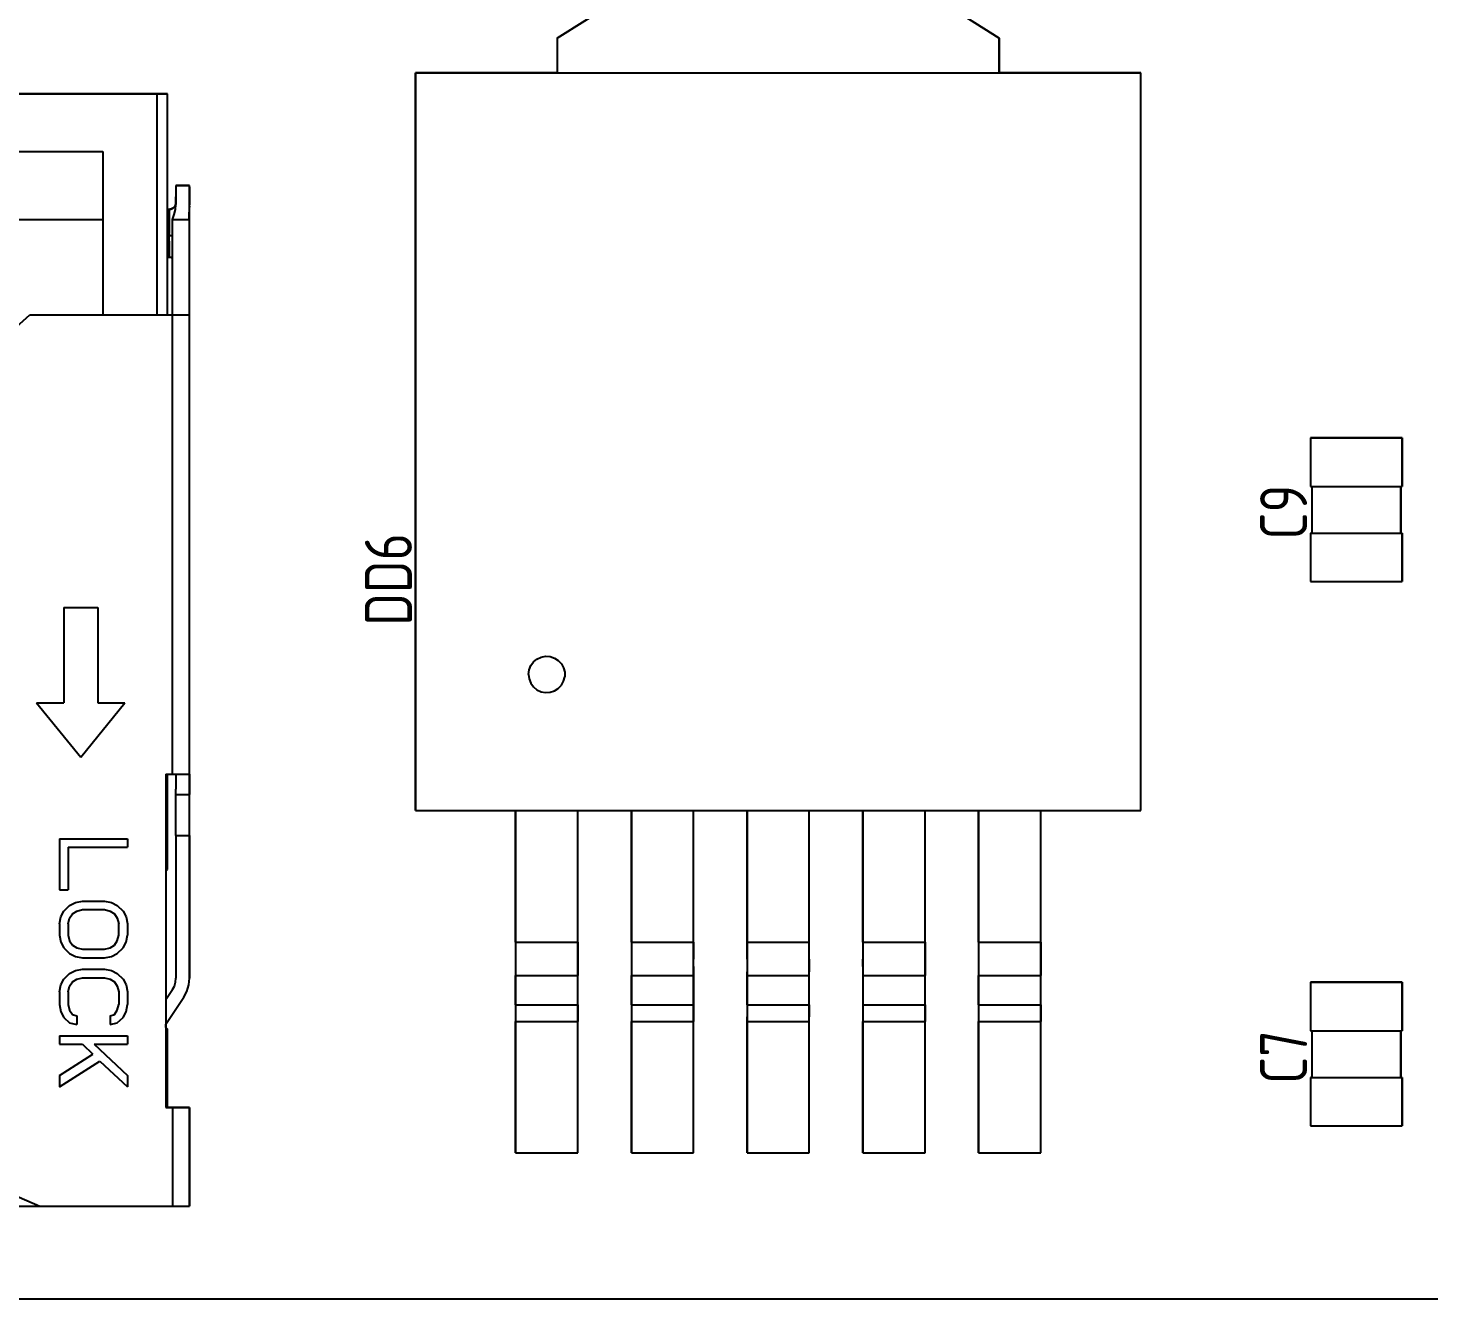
# Model space of a CAD drawing. Header units: inches. Extents: x 0 to 841, y -594 to 0.
# Drawn here: x 337.79 to 378.98, y -455.35 to -418 of the extents above; entities that cross this region are included whole.
import ezdxf

# ---------------------------------------------------------------- set-up
doc = ezdxf.new("R2010")
doc.units = ezdxf.units.IN
doc.header["$MEASUREMENT"] = 0
doc.styles.add('GOST type A0', font='GOST_A.TTF', dxfattribs={"height": 2.116667})

msp = doc.modelspace()

# ---------------------------------------------------------------- linework, layer by layer
at = {"color": 7, "true_color": 0xffffff}
for p, q in [((354.97, -417.276), (353.344, -418.292)), ((353.344, -418.292), (354.97, -417.276)), ((366.348, -418.292), (364.722, -417.276)), ((364.722, -417.276), (366.348, -418.292)), ((353.344, -418.292), (353.344, -419.308)), ((353.344, -418.292), (353.344, -419.308)), ((366.348, -419.308), (366.348, -418.292)), ((366.348, -418.292), (366.348, -419.308)), ((353.344, -419.308), (349.178, -419.308)), ((349.178, -419.308), (349.178, -441)), ((349.178, -441), (349.178, -419.308)), ((349.178, -419.308), (370.514, -419.308)), ((370.514, -419.308), (366.348, -419.308)), ((370.514, -441), (370.514, -419.308)), ((370.514, -441), (370.514, -419.308)), ((341.886, -419.926), (336.886, -419.926)), ((336.886, -419.926), (341.586, -419.926)), ((341.586, -426.426), (341.586, -419.926)), ((341.586, -419.926), (341.886, -419.926)), ((341.886, -423.326), (341.886, -419.926)), ((341.886, -426.426), (341.886, -419.926)), ((336.886, -421.626), (339.986, -421.626)), ((339.986, -421.626), (339.986, -426.426)), ((342.536, -422.626), (342.136, -422.626)), ((342.136, -422.626), (342.136, -423.128)), ((342.136, -422.626), (342.136, -422.666)), ((342.136, -422.626), (342.536, -422.626)), ((342.136, -422.666), (342.136, -422.778)), ((342.536, -423.19), (342.536, -422.626)), ((342.536, -422.666), (342.536, -422.626)), ((342.536, -422.666), (342.536, -422.778)), ((342.136, -422.778), (342.136, -422.958)), ((342.136, -423.19), (342.136, -422.958)), ((342.536, -422.778), (342.536, -422.958)), ((342.536, -422.958), (342.536, -423.19)), ((341.956, -423.326), (341.886, -423.326)), ((341.886, -423.326), (341.936, -423.326)), ((341.936, -423.326), (341.936, -423.326)), ((341.936, -423.326), (341.936, -423.358)), ((341.936, -423.326), (341.946, -423.326)), ((341.936, -423.358), (341.936, -423.432)), ((341.936, -423.432), (341.936, -423.542)), ((341.946, -423.326), (341.956, -423.326)), ((341.958, -423.324), (341.956, -423.326)), ((341.956, -423.326), (341.958, -423.324)), ((341.97, -423.324), (341.958, -423.324)), ((341.958, -423.324), (341.96, -423.324)), ((341.96, -423.324), (341.97, -423.324)), ((341.978, -423.322), (341.97, -423.324)), ((341.97, -423.324), (341.978, -423.322)), ((341.982, -423.32), (341.978, -423.322)), ((341.978, -423.322), (341.982, -423.32)), ((341.986, -423.32), (341.982, -423.32)), ((341.982, -423.32), (341.986, -423.32)), ((342.002, -423.314), (341.986, -423.32)), ((341.986, -423.32), (342.002, -423.314)), ((342.018, -423.308), (342.002, -423.314)), ((342.002, -423.314), (342.018, -423.308)), ((342.024, -423.306), (342.018, -423.308)), ((342.018, -423.308), (342.024, -423.306)), ((342.028, -423.304), (342.024, -423.306)), ((342.024, -423.306), (342.028, -423.304)), ((342.042, -423.294), (342.028, -423.304)), ((342.028, -423.304), (342.042, -423.294)), ((342.036, -423.626), (342.082, -423.48)), ((342.056, -423.286), (342.042, -423.294)), ((342.042, -423.294), (342.056, -423.286)), ((342.06, -423.282), (342.056, -423.286)), ((342.056, -423.286), (342.06, -423.282)), ((342.066, -423.278), (342.06, -423.282)), ((342.06, -423.282), (342.066, -423.278)), ((342.088, -423.256), (342.066, -423.278)), ((342.066, -423.278), (342.078, -423.266)), ((342.078, -423.266), (342.088, -423.256)), ((342.082, -423.48), (342.12, -423.334)), ((342.092, -423.25), (342.088, -423.256)), ((342.088, -423.256), (342.092, -423.25)), ((342.096, -423.246), (342.092, -423.25)), ((342.092, -423.25), (342.096, -423.246)), ((342.106, -423.232), (342.096, -423.246)), ((342.096, -423.246), (342.106, -423.232)), ((342.112, -423.22), (342.106, -423.232)), ((342.106, -423.232), (342.112, -423.22)), ((342.116, -423.214), (342.112, -423.22)), ((342.112, -423.22), (342.116, -423.214)), ((342.118, -423.208), (342.116, -423.214)), ((342.116, -423.214), (342.118, -423.208)), ((342.126, -423.188), (342.118, -423.208)), ((342.118, -423.208), (342.126, -423.188)), ((342.12, -423.334), (342.136, -423.19)), ((342.13, -423.174), (342.126, -423.188)), ((342.126, -423.188), (342.13, -423.174)), ((342.132, -423.168), (342.13, -423.174)), ((342.13, -423.172), (342.132, -423.168)), ((342.13, -423.174), (342.13, -423.172)), ((342.134, -423.154), (342.132, -423.168)), ((342.132, -423.168), (342.134, -423.154)), ((342.136, -423.128), (342.134, -423.146)), ((342.134, -423.146), (342.136, -423.128)), ((342.134, -423.146), (342.134, -423.154)), ((342.134, -423.146), (342.134, -423.146)), ((342.134, -423.146), (342.134, -423.146)), ((342.134, -423.154), (342.134, -423.146)), ((342.136, -423.128), (342.136, -423.128)), ((342.136, -423.19), (342.136, -423.19)), ((342.526, -423.626), (342.528, -423.476)), ((342.528, -423.476), (342.534, -423.33)), ((342.534, -423.33), (342.536, -423.19)), ((342.534, -423.33), (342.536, -423.19)), ((342.536, -439.926), (342.534, -423.33)), ((342.536, -439.926), (342.536, -423.19)), ((342.536, -423.236), (342.536, -423.264)), ((342.536, -423.336), (342.536, -423.28)), ((335.986, -423.626), (339.986, -423.626)), ((341.936, -423.542), (341.936, -423.686)), ((341.936, -423.686), (341.936, -423.85)), ((341.936, -423.85), (341.936, -424.026)), ((342.036, -426.426), (342.036, -423.626)), ((342.036, -423.626), (342.526, -423.626)), ((342.526, -423.626), (342.526, -426.426)), ((341.886, -424.026), (341.936, -424.026)), ((341.936, -424.048), (341.936, -424.026)), ((341.936, -424.048), (341.936, -424.07)), ((341.936, -424.07), (341.936, -424.09)), ((341.936, -424.09), (341.984, -424.092)), ((341.936, -424.264), (341.936, -424.09)), ((341.936, -424.264), (341.936, -424.422)), ((341.984, -424.092), (342.028, -424.092)), ((341.984, -424.092), (341.984, -424.092)), ((342.028, -424.092), (342.036, -424.094)), ((342.028, -424.092), (342.028, -424.092)), ((341.886, -424.726), (341.936, -424.726)), ((341.936, -424.422), (341.936, -424.554)), ((341.936, -424.554), (341.936, -424.652)), ((341.936, -424.652), (341.936, -424.712)), ((341.936, -424.712), (341.936, -424.726)), ((341.936, -424.726), (341.946, -424.726)), ((341.946, -424.726), (341.956, -424.728)), ((341.956, -424.728), (341.958, -424.728)), ((341.958, -424.728), (341.96, -424.728)), ((341.96, -424.728), (341.97, -424.73)), ((341.97, -424.73), (341.978, -424.73)), ((341.978, -424.73), (341.982, -424.732)), ((341.982, -424.732), (341.986, -424.732)), ((341.986, -424.732), (342.002, -424.738)), ((342.002, -424.738), (342.018, -424.744)), ((342.018, -424.744), (342.024, -424.746)), ((342.024, -424.746), (342.028, -424.75)), ((342.028, -424.75), (342.036, -424.754)), ((335.836, -428.226), (337.836, -426.426)), ((337.836, -426.426), (342.036, -426.426)), ((342.036, -426.426), (342.17, -426.426)), ((342.036, -439.926), (342.036, -426.426)), ((342.17, -426.426), (342.48, -426.426)), ((342.17, -426.426), (342.296, -426.426)), ((342.296, -426.426), (342.402, -426.426)), ((342.402, -426.426), (342.48, -426.426)), ((342.48, -426.426), (342.526, -426.426)), ((378.192, -430.046), (375.5, -430.046)), ((375.5, -430.046), (375.5, -431.468)), ((375.5, -430.046), (378.192, -430.046)), ((375.5, -430.046), (375.5, -431.468)), ((378.192, -431.468), (378.192, -430.046)), ((378.192, -430.046), (378.192, -431.468)), ((375.5, -431.468), (375.538, -431.468)), ((375.5, -431.468), (378.192, -431.468)), ((375.538, -431.468), (375.538, -432.84)), ((375.538, -431.468), (375.538, -432.84)), ((378.154, -432.84), (378.154, -431.468)), ((378.154, -431.468), (378.192, -431.468)), ((378.154, -431.468), (378.154, -432.84)), ((375.538, -432.84), (375.5, -432.84)), ((375.5, -432.84), (375.5, -434.262)), ((375.5, -432.84), (378.192, -432.84)), ((375.5, -432.84), (375.5, -434.262)), ((378.192, -432.84), (378.154, -432.84)), ((378.192, -434.262), (378.192, -432.84)), ((378.192, -432.84), (378.192, -434.262)), ((375.5, -434.262), (378.192, -434.262)), ((375.5, -434.262), (378.192, -434.262)), ((338.836, -435.026), (339.836, -435.026)), ((338.836, -435.026), (338.836, -437.826)), ((339.836, -435.026), (339.836, -437.826)), ((352.57, -436.738), (352.65, -436.63)), ((352.65, -436.63), (352.752, -436.546)), ((352.752, -436.546), (352.874, -436.488)), ((352.874, -436.488), (353.004, -436.464)), ((353.004, -436.464), (353.138, -436.472)), ((353.138, -436.472), (353.266, -436.514)), ((353.266, -436.514), (353.378, -436.584)), ((353.378, -436.584), (353.47, -436.682)), ((353.47, -436.682), (353.534, -436.8)), ((352.506, -436.996), (352.522, -436.864)), ((352.506, -436.996), (352.522, -437.128)), ((352.522, -436.864), (352.57, -436.738)), ((353.534, -436.8), (353.568, -436.928)), ((353.534, -437.192), (353.568, -437.062)), ((353.568, -436.928), (353.568, -437.062)), ((352.522, -437.128), (352.57, -437.252)), ((352.57, -437.252), (352.65, -437.36)), ((352.65, -437.36), (352.752, -437.446)), ((352.752, -437.446), (352.874, -437.504)), ((352.874, -437.504), (353.004, -437.528)), ((353.138, -437.52), (353.266, -437.478)), ((353.266, -437.478), (353.378, -437.406)), ((353.378, -437.406), (353.47, -437.31)), ((353.47, -437.31), (353.534, -437.192)), ((338.036, -437.826), (338.836, -437.826)), ((338.036, -437.826), (339.336, -439.426)), ((339.336, -439.426), (340.636, -437.826)), ((339.836, -437.826), (340.636, -437.826)), ((353.004, -437.528), (353.138, -437.52)), ((341.836, -439.926), (342.036, -439.926)), ((341.836, -439.926), (341.836, -449.726)), ((341.886, -442.726), (341.886, -439.926)), ((342.036, -439.926), (342.166, -439.926)), ((342.136, -439.946), (342.136, -439.926)), ((342.136, -439.946), (342.136, -440.006)), ((342.166, -439.926), (342.286, -439.926)), ((342.166, -439.926), (342.518, -439.926)), ((342.286, -439.926), (342.39, -439.926)), ((342.39, -439.926), (342.468, -439.926)), ((342.468, -439.926), (342.518, -439.926)), ((342.518, -439.926), (342.536, -439.926)), ((342.536, -445.926), (342.536, -439.926)), ((342.536, -439.926), (342.536, -439.946)), ((342.536, -439.946), (342.536, -440.006)), ((342.136, -440.006), (342.136, -440.102)), ((342.136, -440.102), (342.136, -440.226)), ((342.136, -440.226), (342.136, -440.37)), ((342.136, -440.526), (342.136, -440.37)), ((342.536, -440.006), (342.536, -440.102)), ((342.536, -440.102), (342.536, -440.226)), ((342.536, -440.226), (342.536, -440.37)), ((342.536, -440.37), (342.536, -440.526)), ((342.136, -441.726), (342.136, -440.526)), ((342.136, -440.526), (342.536, -440.526)), ((342.536, -441.726), (342.536, -440.526)), ((349.178, -441), (352.124, -441)), ((349.178, -441), (370.514, -441)), ((352.124, -441), (352.124, -451.058)), ((352.124, -444.862), (352.124, -441)), ((353.954, -441), (355.528, -441)), ((353.954, -451.058), (353.954, -441)), ((353.954, -444.862), (353.954, -441)), ((355.528, -441), (355.528, -451.058)), ((355.528, -444.862), (355.528, -441)), ((357.356, -451.058), (357.356, -441)), ((357.356, -441), (358.932, -441)), ((357.356, -444.862), (357.356, -441)), ((358.932, -441), (358.932, -451.058)), ((358.932, -444.862), (358.932, -441)), ((360.76, -451.058), (360.76, -441)), ((360.76, -441), (362.336, -441)), ((360.76, -444.862), (360.76, -441)), ((362.336, -441), (362.336, -451.058)), ((362.336, -444.862), (362.336, -441)), ((364.164, -451.058), (364.164, -441)), ((364.164, -441), (365.738, -441)), ((364.164, -444.862), (364.164, -441)), ((365.738, -441), (365.738, -451.058)), ((365.738, -444.862), (365.738, -441)), ((367.568, -451.058), (367.568, -441)), ((367.568, -441), (370.514, -441)), ((367.568, -444.862), (367.568, -441)), ((338.71, -441.826), (340.71, -441.826)), ((338.71, -441.826), (338.71, -443.326)), ((340.71, -441.826), (340.71, -442.076)), ((342.136, -441.726), (342.136, -445.926)), ((342.136, -441.726), (342.536, -441.726)), ((342.536, -441.726), (342.536, -445.926)), ((338.966, -442.076), (338.966, -443.326)), ((338.966, -442.076), (340.71, -442.076)), ((341.836, -442.776), (341.886, -442.726)), ((338.71, -443.326), (338.966, -443.326)), ((339.178, -443.702), (339.392, -443.66)), ((339.392, -443.66), (340.03, -443.66)), ((340.03, -443.66), (340.242, -443.702)), ((338.752, -444.118), (338.838, -443.952)), ((338.838, -443.952), (339.008, -443.784)), ((339.008, -443.784), (339.178, -443.702)), ((339.008, -444.16), (339.094, -444.034)), ((339.094, -444.034), (339.22, -443.952)), ((339.22, -443.952), (339.392, -443.91)), ((339.392, -443.91), (340.03, -443.91)), ((340.03, -443.91), (340.2, -443.952)), ((340.2, -443.952), (340.328, -444.034)), ((340.242, -443.702), (340.412, -443.784)), ((340.328, -444.034), (340.412, -444.16)), ((340.412, -443.784), (340.582, -443.952)), ((340.582, -443.952), (340.668, -444.118)), ((338.71, -444.326), (338.752, -444.118)), ((338.71, -444.326), (338.71, -444.66)), ((338.966, -444.326), (339.008, -444.16)), ((338.966, -444.326), (338.966, -444.66)), ((340.412, -444.16), (340.454, -444.326)), ((340.454, -444.66), (340.454, -444.326)), ((340.668, -444.118), (340.71, -444.326)), ((340.71, -444.326), (340.71, -444.66)), ((338.71, -444.66), (338.752, -444.868)), ((338.752, -444.868), (338.838, -445.034)), ((338.966, -444.66), (339.008, -444.826)), ((339.008, -444.826), (339.094, -444.952)), ((340.328, -444.952), (340.412, -444.826)), ((340.412, -444.826), (340.454, -444.66)), ((340.582, -445.034), (340.668, -444.868)), ((340.668, -444.868), (340.71, -444.66)), ((352.124, -444.862), (352.124, -445.126)), ((352.124, -444.862), (353.954, -444.862)), ((353.954, -444.862), (353.954, -445.126)), ((355.528, -444.862), (355.528, -445.126)), ((355.528, -444.862), (357.356, -444.862)), ((357.356, -444.862), (357.356, -445.126)), ((358.932, -445.126), (358.932, -444.862)), ((358.932, -444.862), (360.76, -444.862)), ((360.76, -445.126), (360.76, -444.862)), ((362.336, -444.862), (362.336, -445.126)), ((362.336, -444.862), (364.164, -444.862)), ((364.164, -444.862), (364.164, -445.126)), ((365.738, -444.862), (365.738, -445.126)), ((365.738, -444.862), (367.568, -444.862)), ((367.568, -444.862), (367.568, -445.126)), ((338.838, -445.034), (339.008, -445.202)), ((339.008, -445.202), (339.178, -445.284)), ((339.094, -444.952), (339.22, -445.034)), ((339.178, -445.284), (339.392, -445.326)), ((339.22, -445.034), (339.392, -445.076)), ((339.392, -445.076), (340.03, -445.076)), ((339.392, -445.326), (340.03, -445.326)), ((340.03, -445.076), (340.2, -445.034)), ((340.03, -445.326), (340.242, -445.284)), ((340.2, -445.034), (340.328, -444.952)), ((340.242, -445.284), (340.412, -445.202)), ((340.412, -445.202), (340.582, -445.034)), ((352.124, -445.126), (352.124, -445.37)), ((353.954, -445.126), (353.954, -445.37)), ((355.528, -445.126), (355.528, -445.37)), ((357.356, -445.126), (357.356, -445.37)), ((358.932, -445.37), (358.932, -445.126)), ((360.76, -445.37), (360.76, -445.126)), ((362.336, -445.126), (362.336, -445.37)), ((364.164, -445.126), (364.164, -445.37)), ((365.738, -445.126), (365.738, -445.37)), ((367.568, -445.126), (367.568, -445.37)), ((339.008, -445.784), (339.178, -445.702)), ((339.178, -445.702), (339.392, -445.66)), ((339.392, -445.66), (340.03, -445.66)), ((340.03, -445.66), (340.242, -445.702)), ((340.242, -445.702), (340.412, -445.784)), ((352.124, -445.37), (352.124, -445.58)), ((352.124, -445.58), (352.124, -445.742)), ((352.124, -445.742), (352.124, -445.844)), ((353.954, -445.37), (353.954, -445.58)), ((353.954, -445.58), (353.954, -445.742)), ((353.954, -445.742), (353.954, -445.844)), ((355.528, -445.37), (355.528, -445.58)), ((355.528, -445.58), (355.528, -445.742)), ((355.528, -445.742), (355.528, -445.844)), ((357.356, -445.58), (357.356, -445.37)), ((357.356, -445.58), (357.356, -445.742)), ((357.356, -445.742), (357.356, -445.844)), ((358.932, -445.37), (358.932, -445.58)), ((358.932, -445.58), (358.932, -445.742)), ((358.932, -445.844), (358.932, -445.742)), ((360.76, -445.37), (360.76, -445.58)), ((360.76, -445.58), (360.76, -445.742)), ((360.76, -445.844), (360.76, -445.742)), ((362.336, -445.58), (362.336, -445.37)), ((362.336, -445.58), (362.336, -445.742)), ((362.336, -445.742), (362.336, -445.844)), ((364.164, -445.37), (364.164, -445.58)), ((364.164, -445.58), (364.164, -445.742)), ((364.164, -445.742), (364.164, -445.844)), ((365.738, -445.37), (365.738, -445.58)), ((365.738, -445.58), (365.738, -445.742)), ((365.738, -445.742), (365.738, -445.844)), ((367.568, -445.37), (367.568, -445.58)), ((367.568, -445.58), (367.568, -445.742)), ((367.568, -445.742), (367.568, -445.844)), ((338.71, -446.326), (338.752, -446.118)), ((338.752, -446.118), (338.838, -445.952)), ((338.838, -445.952), (339.008, -445.784)), ((339.008, -446.16), (339.094, -446.034)), ((339.094, -446.034), (339.22, -445.952)), ((339.22, -445.952), (339.392, -445.91)), ((339.392, -445.91), (340.03, -445.91)), ((340.03, -445.91), (340.2, -445.952)), ((340.2, -445.952), (340.328, -446.034)), ((340.328, -446.034), (340.412, -446.16)), ((340.412, -445.784), (340.582, -445.952)), ((340.582, -445.952), (340.668, -446.118)), ((340.668, -446.118), (340.71, -446.326)), ((342.034, -446.262), (342.09, -446.158)), ((342.09, -446.158), (342.124, -446.044)), ((342.124, -446.044), (342.136, -445.926)), ((342.458, -446.312), (342.516, -446.122)), ((342.458, -446.312), (342.516, -446.122)), ((342.516, -446.122), (342.536, -445.926)), ((342.516, -446.122), (342.536, -445.926)), ((352.124, -446.704), (352.124, -445.844)), ((352.124, -445.844), (353.954, -445.844)), ((353.954, -446.704), (353.954, -445.844)), ((355.528, -446.704), (355.528, -445.844)), ((355.528, -445.844), (357.356, -445.844)), ((357.356, -445.844), (357.356, -446.704)), ((358.932, -446.704), (358.932, -445.844)), ((358.932, -445.844), (360.76, -445.844)), ((360.76, -446.704), (360.76, -445.844)), ((362.336, -445.844), (362.336, -446.704)), ((362.336, -445.844), (364.164, -445.844)), ((364.164, -446.704), (364.164, -445.844)), ((365.738, -446.704), (365.738, -445.844)), ((365.738, -445.844), (367.568, -445.844)), ((367.568, -446.704), (367.568, -445.844)), ((378.192, -446.046), (375.5, -446.046)), ((375.5, -446.046), (375.5, -447.468)), ((375.5, -446.046), (378.192, -446.046)), ((375.5, -446.046), (375.5, -447.468)), ((378.192, -447.468), (378.192, -446.046)), ((378.192, -446.046), (378.192, -447.468)), ((338.71, -446.326), (338.71, -446.702)), ((338.966, -446.326), (339.008, -446.16)), ((338.966, -446.326), (338.966, -446.702)), ((340.412, -446.16), (340.454, -446.326)), ((340.454, -446.326), (340.454, -446.702)), ((340.71, -446.326), (340.71, -446.702)), ((341.836, -446.554), (342.034, -446.262)), ((341.836, -447.272), (342.366, -446.484)), ((341.836, -447.272), (342.366, -446.484)), ((342.366, -446.484), (342.458, -446.312)), ((342.366, -446.484), (342.458, -446.312)), ((338.71, -446.702), (338.752, -446.91)), ((338.752, -446.91), (338.838, -447.076)), ((338.966, -446.702), (339.008, -446.868)), ((339.008, -446.868), (339.094, -446.992)), ((340.328, -446.992), (340.412, -446.868)), ((340.412, -446.868), (340.454, -446.702)), ((340.582, -447.076), (340.668, -446.91)), ((340.668, -446.91), (340.71, -446.702)), ((352.124, -446.704), (352.124, -446.756)), ((352.124, -446.704), (353.954, -446.704)), ((352.124, -446.756), (352.124, -446.836)), ((352.124, -446.836), (352.124, -446.942)), ((352.124, -446.942), (352.124, -447.064)), ((353.954, -446.704), (353.954, -446.756)), ((353.954, -446.756), (353.954, -446.836)), ((353.954, -446.836), (353.954, -446.942)), ((353.954, -446.942), (353.954, -447.064)), ((355.528, -446.704), (355.528, -446.756)), ((355.528, -446.704), (357.356, -446.704)), ((355.528, -446.756), (355.528, -446.836)), ((355.528, -446.836), (355.528, -446.942)), ((355.528, -446.942), (355.528, -447.064)), ((357.356, -446.704), (357.356, -446.756)), ((357.356, -446.756), (357.356, -446.836)), ((357.356, -446.836), (357.356, -446.942)), ((357.356, -446.942), (357.356, -447.064)), ((358.932, -446.704), (358.932, -446.756)), ((358.932, -446.704), (360.76, -446.704)), ((358.932, -446.756), (358.932, -446.836)), ((358.932, -446.836), (358.932, -446.942)), ((358.932, -446.942), (358.932, -447.064)), ((360.76, -446.704), (360.76, -446.756)), ((360.76, -446.756), (360.76, -446.836)), ((360.76, -446.836), (360.76, -446.942)), ((360.76, -446.942), (360.76, -447.064)), ((362.336, -446.704), (362.336, -446.756)), ((362.336, -446.704), (364.164, -446.704)), ((362.336, -446.756), (362.336, -446.836)), ((362.336, -446.836), (362.336, -446.942)), ((362.336, -446.942), (362.336, -447.064)), ((364.164, -446.704), (364.164, -446.756)), ((364.164, -446.756), (364.164, -446.836)), ((364.164, -446.836), (364.164, -446.942)), ((364.164, -446.942), (364.164, -447.064)), ((365.738, -446.704), (365.738, -446.756)), ((365.738, -446.704), (367.568, -446.704)), ((365.738, -446.756), (365.738, -446.836)), ((365.738, -446.836), (365.738, -446.942)), ((365.738, -446.942), (365.738, -447.064)), ((367.568, -446.704), (367.568, -446.756)), ((367.568, -446.756), (367.568, -446.836)), ((367.568, -446.836), (367.568, -446.942)), ((367.568, -446.942), (367.568, -447.064)), ((338.838, -447.076), (339.008, -447.242)), ((339.008, -447.242), (339.22, -447.284)), ((339.094, -446.992), (339.22, -447.034)), ((339.22, -447.034), (339.22, -447.284)), ((340.2, -447.034), (340.328, -446.992)), ((340.2, -447.034), (340.2, -447.284)), ((340.2, -447.284), (340.412, -447.242)), ((340.412, -447.242), (340.582, -447.076)), ((341.836, -447.376), (341.836, -447.272)), ((341.886, -447.426), (341.836, -447.376)), ((341.836, -447.376), (341.886, -447.426)), ((352.124, -447.064), (352.124, -447.196)), ((352.124, -451.058), (352.124, -447.196)), ((352.124, -447.196), (353.954, -447.196)), ((353.954, -447.064), (353.954, -447.196)), ((353.954, -451.058), (353.954, -447.196)), ((355.528, -447.064), (355.528, -447.196)), ((355.528, -451.058), (355.528, -447.196)), ((355.528, -447.196), (357.356, -447.196)), ((357.356, -447.064), (357.356, -447.196)), ((357.356, -451.058), (357.356, -447.196)), ((358.932, -447.196), (358.932, -447.064)), ((358.932, -451.058), (358.932, -447.196)), ((358.932, -447.196), (360.76, -447.196)), ((360.76, -447.196), (360.76, -447.064)), ((360.76, -451.058), (360.76, -447.196)), ((362.336, -447.064), (362.336, -447.196)), ((362.336, -451.058), (362.336, -447.196)), ((362.336, -447.196), (364.164, -447.196)), ((364.164, -447.064), (364.164, -447.196)), ((364.164, -451.058), (364.164, -447.196)), ((365.738, -447.064), (365.738, -447.196)), ((365.738, -451.058), (365.738, -447.196)), ((365.738, -447.196), (367.568, -447.196)), ((367.568, -447.064), (367.568, -447.196)), ((367.568, -451.058), (367.568, -447.196)), ((338.71, -447.618), (340.71, -447.618)), ((338.71, -447.618), (338.71, -447.868)), ((340.71, -447.618), (340.71, -447.868)), ((341.886, -449.726), (341.886, -447.426)), ((341.886, -449.726), (341.886, -447.426)), ((375.5, -447.468), (375.538, -447.468)), ((375.5, -447.468), (378.192, -447.468)), ((375.538, -447.468), (375.538, -448.84)), ((375.538, -447.468), (375.538, -448.84)), ((378.154, -448.84), (378.154, -447.468)), ((378.154, -447.468), (378.192, -447.468)), ((378.154, -447.468), (378.154, -448.84)), ((338.71, -447.868), (339.392, -447.868)), ((338.71, -448.784), (339.688, -448.16)), ((339.392, -447.868), (339.688, -448.16)), ((339.732, -447.868), (340.71, -448.784)), ((339.732, -447.868), (340.71, -447.868)), ((338.71, -449.118), (339.902, -448.368)), ((339.902, -448.368), (340.71, -449.118)), ((338.71, -448.784), (338.71, -449.118)), ((340.71, -448.784), (340.71, -449.118)), ((375.538, -448.84), (375.5, -448.84)), ((375.5, -448.84), (375.5, -450.262)), ((375.5, -448.84), (378.192, -448.84)), ((375.5, -448.84), (375.5, -450.262)), ((378.192, -448.84), (378.154, -448.84)), ((378.192, -450.262), (378.192, -448.84)), ((378.192, -448.84), (378.192, -450.262)), ((341.836, -449.726), (342.036, -449.726)), ((342.536, -449.726), (341.886, -449.726)), ((342.036, -449.726), (342.166, -449.726)), ((342.036, -449.726), (342.036, -452.626)), ((342.166, -449.726), (342.286, -449.726)), ((342.286, -449.726), (342.39, -449.726)), ((342.39, -449.726), (342.468, -449.726)), ((342.468, -449.726), (342.518, -449.726)), ((342.518, -449.726), (342.536, -449.726)), ((342.536, -452.626), (342.536, -449.726)), ((342.536, -449.726), (342.536, -452.626)), ((375.5, -450.262), (378.192, -450.262)), ((375.5, -450.262), (378.192, -450.262)), ((352.124, -451.058), (353.954, -451.058)), ((352.124, -451.058), (353.954, -451.058)), ((355.528, -451.058), (357.356, -451.058)), ((355.528, -451.058), (357.356, -451.058)), ((358.932, -451.058), (360.76, -451.058)), ((358.932, -451.058), (360.76, -451.058)), ((362.336, -451.058), (364.164, -451.058)), ((362.336, -451.058), (364.164, -451.058)), ((365.738, -451.058), (367.568, -451.058)), ((365.738, -451.058), (367.568, -451.058)), ((335.014, -451.276), (338.136, -452.626)), ((336.686, -452.626), (342.536, -452.626)), ((336.686, -452.626), (338.136, -452.626)), ((338.136, -452.626), (342.036, -452.626)), ((342.036, -452.626), (342.166, -452.626)), ((342.166, -452.626), (342.286, -452.626)), ((342.286, -452.626), (342.39, -452.626)), ((342.39, -452.626), (342.468, -452.626)), ((342.468, -452.626), (342.518, -452.626)), ((342.518, -452.626), (342.536, -452.626))]:
    msp.add_line(p, q, dxfattribs=at)
at = {"color": 18, "true_color": 0x000000}
for p, q in [((354.97, -417.276), (353.344, -418.292)), ((353.344, -418.292), (354.97, -417.276)), ((366.348, -418.292), (364.722, -417.276)), ((364.722, -417.276), (366.348, -418.292)), ((353.344, -418.292), (353.344, -419.308)), ((353.344, -418.292), (353.344, -419.308)), ((366.348, -419.308), (366.348, -418.292)), ((366.348, -418.292), (366.348, -419.308)), ((353.344, -419.308), (349.178, -419.308)), ((349.178, -419.308), (349.178, -441)), ((349.178, -441), (349.178, -419.308)), ((349.178, -419.308), (370.514, -419.308)), ((370.514, -419.308), (366.348, -419.308)), ((370.514, -441), (370.514, -419.308)), ((370.514, -441), (370.514, -419.308)), ((341.886, -419.926), (336.886, -419.926)), ((336.886, -419.926), (341.586, -419.926)), ((341.586, -426.426), (341.586, -419.926)), ((341.586, -419.926), (341.886, -419.926)), ((341.886, -423.326), (341.886, -419.926)), ((341.886, -426.426), (341.886, -419.926)), ((336.886, -421.626), (339.986, -421.626)), ((339.986, -421.626), (339.986, -426.426)), ((342.536, -422.626), (342.136, -422.626)), ((342.136, -422.626), (342.136, -423.128)), ((342.136, -422.626), (342.136, -422.666)), ((342.136, -422.626), (342.536, -422.626)), ((342.136, -422.666), (342.136, -422.778)), ((342.536, -423.19), (342.536, -422.626)), ((342.536, -422.666), (342.536, -422.626)), ((342.536, -422.666), (342.536, -422.778)), ((342.136, -422.778), (342.136, -422.958)), ((342.136, -423.19), (342.136, -422.958)), ((342.536, -422.778), (342.536, -422.958)), ((342.536, -422.958), (342.536, -423.19)), ((341.956, -423.326), (341.886, -423.326)), ((341.886, -423.326), (341.936, -423.326)), ((341.936, -423.326), (341.936, -423.326)), ((341.936, -423.326), (341.936, -423.358)), ((341.936, -423.326), (341.946, -423.326)), ((341.936, -423.358), (341.936, -423.432)), ((341.936, -423.432), (341.936, -423.542)), ((341.946, -423.326), (341.956, -423.326)), ((341.958, -423.324), (341.956, -423.326)), ((341.956, -423.326), (341.958, -423.324)), ((341.97, -423.324), (341.958, -423.324)), ((341.958, -423.324), (341.96, -423.324)), ((341.96, -423.324), (341.97, -423.324)), ((341.978, -423.322), (341.97, -423.324)), ((341.97, -423.324), (341.978, -423.322)), ((341.982, -423.32), (341.978, -423.322)), ((341.978, -423.322), (341.982, -423.32)), ((341.986, -423.32), (341.982, -423.32)), ((341.982, -423.32), (341.986, -423.32)), ((342.002, -423.314), (341.986, -423.32)), ((341.986, -423.32), (342.002, -423.314)), ((342.018, -423.308), (342.002, -423.314)), ((342.002, -423.314), (342.018, -423.308)), ((342.024, -423.306), (342.018, -423.308)), ((342.018, -423.308), (342.024, -423.306)), ((342.028, -423.304), (342.024, -423.306)), ((342.024, -423.306), (342.028, -423.304)), ((342.042, -423.294), (342.028, -423.304)), ((342.028, -423.304), (342.042, -423.294)), ((342.036, -423.626), (342.082, -423.48)), ((342.056, -423.286), (342.042, -423.294)), ((342.042, -423.294), (342.056, -423.286)), ((342.06, -423.282), (342.056, -423.286)), ((342.056, -423.286), (342.06, -423.282)), ((342.066, -423.278), (342.06, -423.282)), ((342.06, -423.282), (342.066, -423.278)), ((342.088, -423.256), (342.066, -423.278)), ((342.066, -423.278), (342.078, -423.266)), ((342.078, -423.266), (342.088, -423.256)), ((342.082, -423.48), (342.12, -423.334)), ((342.092, -423.25), (342.088, -423.256)), ((342.088, -423.256), (342.092, -423.25)), ((342.096, -423.246), (342.092, -423.25)), ((342.092, -423.25), (342.096, -423.246)), ((342.106, -423.232), (342.096, -423.246)), ((342.096, -423.246), (342.106, -423.232)), ((342.112, -423.22), (342.106, -423.232)), ((342.106, -423.232), (342.112, -423.22)), ((342.116, -423.214), (342.112, -423.22)), ((342.112, -423.22), (342.116, -423.214)), ((342.118, -423.208), (342.116, -423.214)), ((342.116, -423.214), (342.118, -423.208)), ((342.126, -423.188), (342.118, -423.208)), ((342.118, -423.208), (342.126, -423.188)), ((342.12, -423.334), (342.136, -423.19)), ((342.13, -423.174), (342.126, -423.188)), ((342.126, -423.188), (342.13, -423.174)), ((342.132, -423.168), (342.13, -423.174)), ((342.13, -423.172), (342.132, -423.168)), ((342.13, -423.174), (342.13, -423.172)), ((342.134, -423.154), (342.132, -423.168)), ((342.132, -423.168), (342.134, -423.154)), ((342.136, -423.128), (342.134, -423.146)), ((342.134, -423.146), (342.136, -423.128)), ((342.134, -423.146), (342.134, -423.154)), ((342.134, -423.146), (342.134, -423.146)), ((342.134, -423.146), (342.134, -423.146)), ((342.134, -423.154), (342.134, -423.146)), ((342.136, -423.128), (342.136, -423.128)), ((342.136, -423.19), (342.136, -423.19)), ((342.526, -423.626), (342.528, -423.476)), ((342.528, -423.476), (342.534, -423.33)), ((342.534, -423.33), (342.536, -423.19)), ((342.534, -423.33), (342.536, -423.19)), ((342.536, -439.926), (342.534, -423.33)), ((342.536, -439.926), (342.536, -423.19)), ((342.536, -423.236), (342.536, -423.264)), ((342.536, -423.336), (342.536, -423.28)), ((335.986, -423.626), (339.986, -423.626)), ((341.936, -423.542), (341.936, -423.686)), ((341.936, -423.686), (341.936, -423.85)), ((341.936, -423.85), (341.936, -424.026)), ((342.036, -426.426), (342.036, -423.626)), ((342.036, -423.626), (342.526, -423.626)), ((342.526, -423.626), (342.526, -426.426)), ((341.886, -424.026), (341.936, -424.026)), ((341.936, -424.048), (341.936, -424.026)), ((341.936, -424.048), (341.936, -424.07)), ((341.936, -424.07), (341.936, -424.09)), ((341.936, -424.09), (341.984, -424.092)), ((341.936, -424.264), (341.936, -424.09)), ((341.936, -424.264), (341.936, -424.422)), ((341.984, -424.092), (342.028, -424.092)), ((341.984, -424.092), (341.984, -424.092)), ((342.028, -424.092), (342.036, -424.094)), ((342.028, -424.092), (342.028, -424.092)), ((341.886, -424.726), (341.936, -424.726)), ((341.936, -424.422), (341.936, -424.554)), ((341.936, -424.554), (341.936, -424.652)), ((341.936, -424.652), (341.936, -424.712)), ((341.936, -424.712), (341.936, -424.726)), ((341.936, -424.726), (341.946, -424.726)), ((341.946, -424.726), (341.956, -424.728)), ((341.956, -424.728), (341.958, -424.728)), ((341.958, -424.728), (341.96, -424.728)), ((341.96, -424.728), (341.97, -424.73)), ((341.97, -424.73), (341.978, -424.73)), ((341.978, -424.73), (341.982, -424.732)), ((341.982, -424.732), (341.986, -424.732)), ((341.986, -424.732), (342.002, -424.738)), ((342.002, -424.738), (342.018, -424.744)), ((342.018, -424.744), (342.024, -424.746)), ((342.024, -424.746), (342.028, -424.75)), ((342.028, -424.75), (342.036, -424.754)), ((335.836, -428.226), (337.836, -426.426)), ((337.836, -426.426), (342.036, -426.426)), ((342.036, -426.426), (342.17, -426.426)), ((342.036, -439.926), (342.036, -426.426)), ((342.17, -426.426), (342.48, -426.426)), ((342.17, -426.426), (342.296, -426.426)), ((342.296, -426.426), (342.402, -426.426)), ((342.402, -426.426), (342.48, -426.426)), ((342.48, -426.426), (342.526, -426.426)), ((378.192, -430.046), (375.5, -430.046)), ((375.5, -430.046), (375.5, -431.468)), ((375.5, -430.046), (378.192, -430.046)), ((375.5, -430.046), (375.5, -431.468)), ((378.192, -431.468), (378.192, -430.046)), ((378.192, -430.046), (378.192, -431.468)), ((375.5, -431.468), (375.538, -431.468)), ((375.5, -431.468), (378.192, -431.468)), ((375.538, -431.468), (375.538, -432.84)), ((375.538, -431.468), (375.538, -432.84)), ((378.154, -432.84), (378.154, -431.468)), ((378.154, -431.468), (378.192, -431.468)), ((378.154, -431.468), (378.154, -432.84)), ((375.538, -432.84), (375.5, -432.84)), ((375.5, -432.84), (375.5, -434.262)), ((375.5, -432.84), (378.192, -432.84)), ((375.5, -432.84), (375.5, -434.262)), ((378.192, -432.84), (378.154, -432.84)), ((378.192, -434.262), (378.192, -432.84)), ((378.192, -432.84), (378.192, -434.262)), ((375.5, -434.262), (378.192, -434.262)), ((375.5, -434.262), (378.192, -434.262)), ((338.836, -435.026), (339.836, -435.026)), ((338.836, -435.026), (338.836, -437.826)), ((339.836, -435.026), (339.836, -437.826)), ((352.57, -436.738), (352.65, -436.63)), ((352.65, -436.63), (352.752, -436.546)), ((352.752, -436.546), (352.874, -436.488)), ((352.874, -436.488), (353.004, -436.464)), ((353.004, -436.464), (353.138, -436.472)), ((353.138, -436.472), (353.266, -436.514)), ((353.266, -436.514), (353.378, -436.584)), ((353.378, -436.584), (353.47, -436.682)), ((353.47, -436.682), (353.534, -436.8)), ((352.506, -436.996), (352.522, -436.864)), ((352.506, -436.996), (352.522, -437.128)), ((352.522, -436.864), (352.57, -436.738)), ((353.534, -436.8), (353.568, -436.928)), ((353.534, -437.192), (353.568, -437.062)), ((353.568, -436.928), (353.568, -437.062)), ((352.522, -437.128), (352.57, -437.252)), ((352.57, -437.252), (352.65, -437.36)), ((352.65, -437.36), (352.752, -437.446)), ((352.752, -437.446), (352.874, -437.504)), ((352.874, -437.504), (353.004, -437.528)), ((353.138, -437.52), (353.266, -437.478)), ((353.266, -437.478), (353.378, -437.406)), ((353.378, -437.406), (353.47, -437.31)), ((353.47, -437.31), (353.534, -437.192)), ((338.036, -437.826), (338.836, -437.826)), ((338.036, -437.826), (339.336, -439.426)), ((339.336, -439.426), (340.636, -437.826)), ((339.836, -437.826), (340.636, -437.826)), ((353.004, -437.528), (353.138, -437.52)), ((341.836, -439.926), (342.036, -439.926)), ((341.836, -439.926), (341.836, -449.726)), ((341.886, -442.726), (341.886, -439.926)), ((342.036, -439.926), (342.166, -439.926)), ((342.136, -439.946), (342.136, -439.926)), ((342.136, -439.946), (342.136, -440.006)), ((342.166, -439.926), (342.286, -439.926)), ((342.166, -439.926), (342.518, -439.926)), ((342.286, -439.926), (342.39, -439.926)), ((342.39, -439.926), (342.468, -439.926)), ((342.468, -439.926), (342.518, -439.926)), ((342.518, -439.926), (342.536, -439.926)), ((342.536, -445.926), (342.536, -439.926)), ((342.536, -439.926), (342.536, -439.946)), ((342.536, -439.946), (342.536, -440.006)), ((342.136, -440.006), (342.136, -440.102)), ((342.136, -440.102), (342.136, -440.226)), ((342.136, -440.226), (342.136, -440.37)), ((342.136, -440.526), (342.136, -440.37)), ((342.536, -440.006), (342.536, -440.102)), ((342.536, -440.102), (342.536, -440.226)), ((342.536, -440.226), (342.536, -440.37)), ((342.536, -440.37), (342.536, -440.526)), ((342.136, -441.726), (342.136, -440.526)), ((342.136, -440.526), (342.536, -440.526)), ((342.536, -441.726), (342.536, -440.526)), ((349.178, -441), (352.124, -441)), ((349.178, -441), (370.514, -441)), ((352.124, -441), (352.124, -451.058)), ((352.124, -444.862), (352.124, -441)), ((353.954, -441), (355.528, -441)), ((353.954, -451.058), (353.954, -441)), ((353.954, -444.862), (353.954, -441)), ((355.528, -441), (355.528, -451.058)), ((355.528, -444.862), (355.528, -441)), ((357.356, -451.058), (357.356, -441)), ((357.356, -441), (358.932, -441)), ((357.356, -444.862), (357.356, -441)), ((358.932, -441), (358.932, -451.058)), ((358.932, -444.862), (358.932, -441)), ((360.76, -451.058), (360.76, -441)), ((360.76, -441), (362.336, -441)), ((360.76, -444.862), (360.76, -441)), ((362.336, -441), (362.336, -451.058)), ((362.336, -444.862), (362.336, -441)), ((364.164, -451.058), (364.164, -441)), ((364.164, -441), (365.738, -441)), ((364.164, -444.862), (364.164, -441)), ((365.738, -441), (365.738, -451.058)), ((365.738, -444.862), (365.738, -441)), ((367.568, -451.058), (367.568, -441)), ((367.568, -441), (370.514, -441)), ((367.568, -444.862), (367.568, -441)), ((338.71, -441.826), (340.71, -441.826)), ((338.71, -441.826), (338.71, -443.326)), ((340.71, -441.826), (340.71, -442.076)), ((342.136, -441.726), (342.136, -445.926)), ((342.136, -441.726), (342.536, -441.726)), ((342.536, -441.726), (342.536, -445.926)), ((338.966, -442.076), (338.966, -443.326)), ((338.966, -442.076), (340.71, -442.076)), ((341.836, -442.776), (341.886, -442.726)), ((338.71, -443.326), (338.966, -443.326)), ((339.178, -443.702), (339.392, -443.66)), ((339.392, -443.66), (340.03, -443.66)), ((340.03, -443.66), (340.242, -443.702)), ((338.752, -444.118), (338.838, -443.952)), ((338.838, -443.952), (339.008, -443.784)), ((339.008, -443.784), (339.178, -443.702)), ((339.008, -444.16), (339.094, -444.034)), ((339.094, -444.034), (339.22, -443.952)), ((339.22, -443.952), (339.392, -443.91)), ((339.392, -443.91), (340.03, -443.91)), ((340.03, -443.91), (340.2, -443.952)), ((340.2, -443.952), (340.328, -444.034)), ((340.242, -443.702), (340.412, -443.784)), ((340.328, -444.034), (340.412, -444.16)), ((340.412, -443.784), (340.582, -443.952)), ((340.582, -443.952), (340.668, -444.118)), ((338.71, -444.326), (338.752, -444.118)), ((338.71, -444.326), (338.71, -444.66)), ((338.966, -444.326), (339.008, -444.16)), ((338.966, -444.326), (338.966, -444.66)), ((340.412, -444.16), (340.454, -444.326)), ((340.454, -444.66), (340.454, -444.326)), ((340.668, -444.118), (340.71, -444.326)), ((340.71, -444.326), (340.71, -444.66)), ((338.71, -444.66), (338.752, -444.868)), ((338.752, -444.868), (338.838, -445.034)), ((338.966, -444.66), (339.008, -444.826)), ((339.008, -444.826), (339.094, -444.952)), ((340.328, -444.952), (340.412, -444.826)), ((340.412, -444.826), (340.454, -444.66)), ((340.582, -445.034), (340.668, -444.868)), ((340.668, -444.868), (340.71, -444.66)), ((352.124, -444.862), (352.124, -445.126)), ((352.124, -444.862), (353.954, -444.862)), ((353.954, -444.862), (353.954, -445.126)), ((355.528, -444.862), (355.528, -445.126)), ((355.528, -444.862), (357.356, -444.862)), ((357.356, -444.862), (357.356, -445.126)), ((358.932, -445.126), (358.932, -444.862)), ((358.932, -444.862), (360.76, -444.862)), ((360.76, -445.126), (360.76, -444.862)), ((362.336, -444.862), (362.336, -445.126)), ((362.336, -444.862), (364.164, -444.862)), ((364.164, -444.862), (364.164, -445.126)), ((365.738, -444.862), (365.738, -445.126)), ((365.738, -444.862), (367.568, -444.862)), ((367.568, -444.862), (367.568, -445.126)), ((338.838, -445.034), (339.008, -445.202)), ((339.008, -445.202), (339.178, -445.284)), ((339.094, -444.952), (339.22, -445.034)), ((339.178, -445.284), (339.392, -445.326)), ((339.22, -445.034), (339.392, -445.076)), ((339.392, -445.076), (340.03, -445.076)), ((339.392, -445.326), (340.03, -445.326)), ((340.03, -445.076), (340.2, -445.034)), ((340.03, -445.326), (340.242, -445.284)), ((340.2, -445.034), (340.328, -444.952)), ((340.242, -445.284), (340.412, -445.202)), ((340.412, -445.202), (340.582, -445.034)), ((352.124, -445.126), (352.124, -445.37)), ((353.954, -445.126), (353.954, -445.37)), ((355.528, -445.126), (355.528, -445.37)), ((357.356, -445.126), (357.356, -445.37)), ((358.932, -445.37), (358.932, -445.126)), ((360.76, -445.37), (360.76, -445.126)), ((362.336, -445.126), (362.336, -445.37)), ((364.164, -445.126), (364.164, -445.37)), ((365.738, -445.126), (365.738, -445.37)), ((367.568, -445.126), (367.568, -445.37)), ((339.008, -445.784), (339.178, -445.702)), ((339.178, -445.702), (339.392, -445.66)), ((339.392, -445.66), (340.03, -445.66)), ((340.03, -445.66), (340.242, -445.702)), ((340.242, -445.702), (340.412, -445.784)), ((352.124, -445.37), (352.124, -445.58)), ((352.124, -445.58), (352.124, -445.742)), ((352.124, -445.742), (352.124, -445.844)), ((353.954, -445.37), (353.954, -445.58)), ((353.954, -445.58), (353.954, -445.742)), ((353.954, -445.742), (353.954, -445.844)), ((355.528, -445.37), (355.528, -445.58)), ((355.528, -445.58), (355.528, -445.742)), ((355.528, -445.742), (355.528, -445.844)), ((357.356, -445.58), (357.356, -445.37)), ((357.356, -445.58), (357.356, -445.742)), ((357.356, -445.742), (357.356, -445.844)), ((358.932, -445.37), (358.932, -445.58)), ((358.932, -445.58), (358.932, -445.742)), ((358.932, -445.844), (358.932, -445.742)), ((360.76, -445.37), (360.76, -445.58)), ((360.76, -445.58), (360.76, -445.742)), ((360.76, -445.844), (360.76, -445.742)), ((362.336, -445.58), (362.336, -445.37)), ((362.336, -445.58), (362.336, -445.742)), ((362.336, -445.742), (362.336, -445.844)), ((364.164, -445.37), (364.164, -445.58)), ((364.164, -445.58), (364.164, -445.742)), ((364.164, -445.742), (364.164, -445.844)), ((365.738, -445.37), (365.738, -445.58)), ((365.738, -445.58), (365.738, -445.742)), ((365.738, -445.742), (365.738, -445.844)), ((367.568, -445.37), (367.568, -445.58)), ((367.568, -445.58), (367.568, -445.742)), ((367.568, -445.742), (367.568, -445.844)), ((338.71, -446.326), (338.752, -446.118)), ((338.752, -446.118), (338.838, -445.952)), ((338.838, -445.952), (339.008, -445.784)), ((339.008, -446.16), (339.094, -446.034)), ((339.094, -446.034), (339.22, -445.952)), ((339.22, -445.952), (339.392, -445.91)), ((339.392, -445.91), (340.03, -445.91)), ((340.03, -445.91), (340.2, -445.952)), ((340.2, -445.952), (340.328, -446.034)), ((340.328, -446.034), (340.412, -446.16)), ((340.412, -445.784), (340.582, -445.952)), ((340.582, -445.952), (340.668, -446.118)), ((340.668, -446.118), (340.71, -446.326)), ((342.034, -446.262), (342.09, -446.158)), ((342.09, -446.158), (342.124, -446.044)), ((342.124, -446.044), (342.136, -445.926)), ((342.458, -446.312), (342.516, -446.122)), ((342.458, -446.312), (342.516, -446.122)), ((342.516, -446.122), (342.536, -445.926)), ((342.516, -446.122), (342.536, -445.926)), ((352.124, -446.704), (352.124, -445.844)), ((352.124, -445.844), (353.954, -445.844)), ((353.954, -446.704), (353.954, -445.844)), ((355.528, -446.704), (355.528, -445.844)), ((355.528, -445.844), (357.356, -445.844)), ((357.356, -445.844), (357.356, -446.704)), ((358.932, -446.704), (358.932, -445.844)), ((358.932, -445.844), (360.76, -445.844)), ((360.76, -446.704), (360.76, -445.844)), ((362.336, -445.844), (362.336, -446.704)), ((362.336, -445.844), (364.164, -445.844)), ((364.164, -446.704), (364.164, -445.844)), ((365.738, -446.704), (365.738, -445.844)), ((365.738, -445.844), (367.568, -445.844)), ((367.568, -446.704), (367.568, -445.844)), ((378.192, -446.046), (375.5, -446.046)), ((375.5, -446.046), (375.5, -447.468)), ((375.5, -446.046), (378.192, -446.046)), ((375.5, -446.046), (375.5, -447.468)), ((378.192, -447.468), (378.192, -446.046)), ((378.192, -446.046), (378.192, -447.468)), ((338.71, -446.326), (338.71, -446.702)), ((338.966, -446.326), (339.008, -446.16)), ((338.966, -446.326), (338.966, -446.702)), ((340.412, -446.16), (340.454, -446.326)), ((340.454, -446.326), (340.454, -446.702)), ((340.71, -446.326), (340.71, -446.702)), ((341.836, -446.554), (342.034, -446.262)), ((341.836, -447.272), (342.366, -446.484)), ((341.836, -447.272), (342.366, -446.484)), ((342.366, -446.484), (342.458, -446.312)), ((342.366, -446.484), (342.458, -446.312)), ((338.71, -446.702), (338.752, -446.91)), ((338.752, -446.91), (338.838, -447.076)), ((338.966, -446.702), (339.008, -446.868)), ((339.008, -446.868), (339.094, -446.992)), ((340.328, -446.992), (340.412, -446.868)), ((340.412, -446.868), (340.454, -446.702)), ((340.582, -447.076), (340.668, -446.91)), ((340.668, -446.91), (340.71, -446.702)), ((352.124, -446.704), (352.124, -446.756)), ((352.124, -446.704), (353.954, -446.704)), ((352.124, -446.756), (352.124, -446.836)), ((352.124, -446.836), (352.124, -446.942)), ((352.124, -446.942), (352.124, -447.064)), ((353.954, -446.704), (353.954, -446.756)), ((353.954, -446.756), (353.954, -446.836)), ((353.954, -446.836), (353.954, -446.942)), ((353.954, -446.942), (353.954, -447.064)), ((355.528, -446.704), (355.528, -446.756)), ((355.528, -446.704), (357.356, -446.704)), ((355.528, -446.756), (355.528, -446.836)), ((355.528, -446.836), (355.528, -446.942)), ((355.528, -446.942), (355.528, -447.064)), ((357.356, -446.704), (357.356, -446.756)), ((357.356, -446.756), (357.356, -446.836)), ((357.356, -446.836), (357.356, -446.942)), ((357.356, -446.942), (357.356, -447.064)), ((358.932, -446.704), (358.932, -446.756)), ((358.932, -446.704), (360.76, -446.704)), ((358.932, -446.756), (358.932, -446.836)), ((358.932, -446.836), (358.932, -446.942)), ((358.932, -446.942), (358.932, -447.064)), ((360.76, -446.704), (360.76, -446.756)), ((360.76, -446.756), (360.76, -446.836)), ((360.76, -446.836), (360.76, -446.942)), ((360.76, -446.942), (360.76, -447.064)), ((362.336, -446.704), (362.336, -446.756)), ((362.336, -446.704), (364.164, -446.704)), ((362.336, -446.756), (362.336, -446.836)), ((362.336, -446.836), (362.336, -446.942)), ((362.336, -446.942), (362.336, -447.064)), ((364.164, -446.704), (364.164, -446.756)), ((364.164, -446.756), (364.164, -446.836)), ((364.164, -446.836), (364.164, -446.942)), ((364.164, -446.942), (364.164, -447.064)), ((365.738, -446.704), (365.738, -446.756)), ((365.738, -446.704), (367.568, -446.704)), ((365.738, -446.756), (365.738, -446.836)), ((365.738, -446.836), (365.738, -446.942)), ((365.738, -446.942), (365.738, -447.064)), ((367.568, -446.704), (367.568, -446.756)), ((367.568, -446.756), (367.568, -446.836)), ((367.568, -446.836), (367.568, -446.942)), ((367.568, -446.942), (367.568, -447.064)), ((338.838, -447.076), (339.008, -447.242)), ((339.008, -447.242), (339.22, -447.284)), ((339.094, -446.992), (339.22, -447.034)), ((339.22, -447.034), (339.22, -447.284)), ((340.2, -447.034), (340.328, -446.992)), ((340.2, -447.034), (340.2, -447.284)), ((340.2, -447.284), (340.412, -447.242)), ((340.412, -447.242), (340.582, -447.076)), ((341.836, -447.376), (341.836, -447.272)), ((341.886, -447.426), (341.836, -447.376)), ((341.836, -447.376), (341.886, -447.426)), ((352.124, -447.064), (352.124, -447.196)), ((352.124, -451.058), (352.124, -447.196)), ((352.124, -447.196), (353.954, -447.196)), ((353.954, -447.064), (353.954, -447.196)), ((353.954, -451.058), (353.954, -447.196)), ((355.528, -447.064), (355.528, -447.196)), ((355.528, -451.058), (355.528, -447.196)), ((355.528, -447.196), (357.356, -447.196)), ((357.356, -447.064), (357.356, -447.196)), ((357.356, -451.058), (357.356, -447.196)), ((358.932, -447.196), (358.932, -447.064)), ((358.932, -451.058), (358.932, -447.196)), ((358.932, -447.196), (360.76, -447.196)), ((360.76, -447.196), (360.76, -447.064)), ((360.76, -451.058), (360.76, -447.196)), ((362.336, -447.064), (362.336, -447.196)), ((362.336, -451.058), (362.336, -447.196)), ((362.336, -447.196), (364.164, -447.196)), ((364.164, -447.064), (364.164, -447.196)), ((364.164, -451.058), (364.164, -447.196)), ((365.738, -447.064), (365.738, -447.196)), ((365.738, -451.058), (365.738, -447.196)), ((365.738, -447.196), (367.568, -447.196)), ((367.568, -447.064), (367.568, -447.196)), ((367.568, -451.058), (367.568, -447.196)), ((338.71, -447.618), (340.71, -447.618)), ((338.71, -447.618), (338.71, -447.868)), ((340.71, -447.618), (340.71, -447.868)), ((341.886, -449.726), (341.886, -447.426)), ((341.886, -449.726), (341.886, -447.426)), ((375.5, -447.468), (375.538, -447.468)), ((375.5, -447.468), (378.192, -447.468)), ((375.538, -447.468), (375.538, -448.84)), ((375.538, -447.468), (375.538, -448.84)), ((378.154, -448.84), (378.154, -447.468)), ((378.154, -447.468), (378.192, -447.468)), ((378.154, -447.468), (378.154, -448.84)), ((338.71, -447.868), (339.392, -447.868)), ((338.71, -448.784), (339.688, -448.16)), ((339.392, -447.868), (339.688, -448.16)), ((339.732, -447.868), (340.71, -448.784)), ((339.732, -447.868), (340.71, -447.868)), ((338.71, -449.118), (339.902, -448.368)), ((339.902, -448.368), (340.71, -449.118)), ((338.71, -448.784), (338.71, -449.118)), ((340.71, -448.784), (340.71, -449.118)), ((375.538, -448.84), (375.5, -448.84)), ((375.5, -448.84), (375.5, -450.262)), ((375.5, -448.84), (378.192, -448.84)), ((375.5, -448.84), (375.5, -450.262)), ((378.192, -448.84), (378.154, -448.84)), ((378.192, -450.262), (378.192, -448.84)), ((378.192, -448.84), (378.192, -450.262)), ((341.836, -449.726), (342.036, -449.726)), ((342.536, -449.726), (341.886, -449.726)), ((342.036, -449.726), (342.166, -449.726)), ((342.036, -449.726), (342.036, -452.626)), ((342.166, -449.726), (342.286, -449.726)), ((342.286, -449.726), (342.39, -449.726)), ((342.39, -449.726), (342.468, -449.726)), ((342.468, -449.726), (342.518, -449.726)), ((342.518, -449.726), (342.536, -449.726)), ((342.536, -452.626), (342.536, -449.726)), ((342.536, -449.726), (342.536, -452.626)), ((375.5, -450.262), (378.192, -450.262)), ((375.5, -450.262), (378.192, -450.262)), ((352.124, -451.058), (353.954, -451.058)), ((352.124, -451.058), (353.954, -451.058)), ((355.528, -451.058), (357.356, -451.058)), ((355.528, -451.058), (357.356, -451.058)), ((358.932, -451.058), (360.76, -451.058)), ((358.932, -451.058), (360.76, -451.058)), ((362.336, -451.058), (364.164, -451.058)), ((362.336, -451.058), (364.164, -451.058)), ((365.738, -451.058), (367.568, -451.058)), ((365.738, -451.058), (367.568, -451.058)), ((335.014, -451.276), (338.136, -452.626)), ((336.686, -452.626), (342.536, -452.626)), ((336.686, -452.626), (338.136, -452.626)), ((338.136, -452.626), (342.036, -452.626)), ((342.036, -452.626), (342.166, -452.626)), ((342.166, -452.626), (342.286, -452.626)), ((342.286, -452.626), (342.39, -452.626)), ((342.39, -452.626), (342.468, -452.626)), ((342.468, -452.626), (342.518, -452.626)), ((342.518, -452.626), (342.536, -452.626)), ((196.646, -455.354), (416.846, -455.354))]:
    msp.add_line(p, q, dxfattribs=at)

# ---------------------------------------------------------------- texts
at = {"color": 18, "true_color": 0x000000, "style": 'GOST type A0'}
for s, p in [('C9', (375.396, -433.033)), ('DD6', (349.074, -435.561)), ('C7', (375.396, -449.033))]:
    msp.add_text(s, height=1.3796, rotation=90, dxfattribs=at).set_placement(p)

doc.saveas('drawing.dxf')
